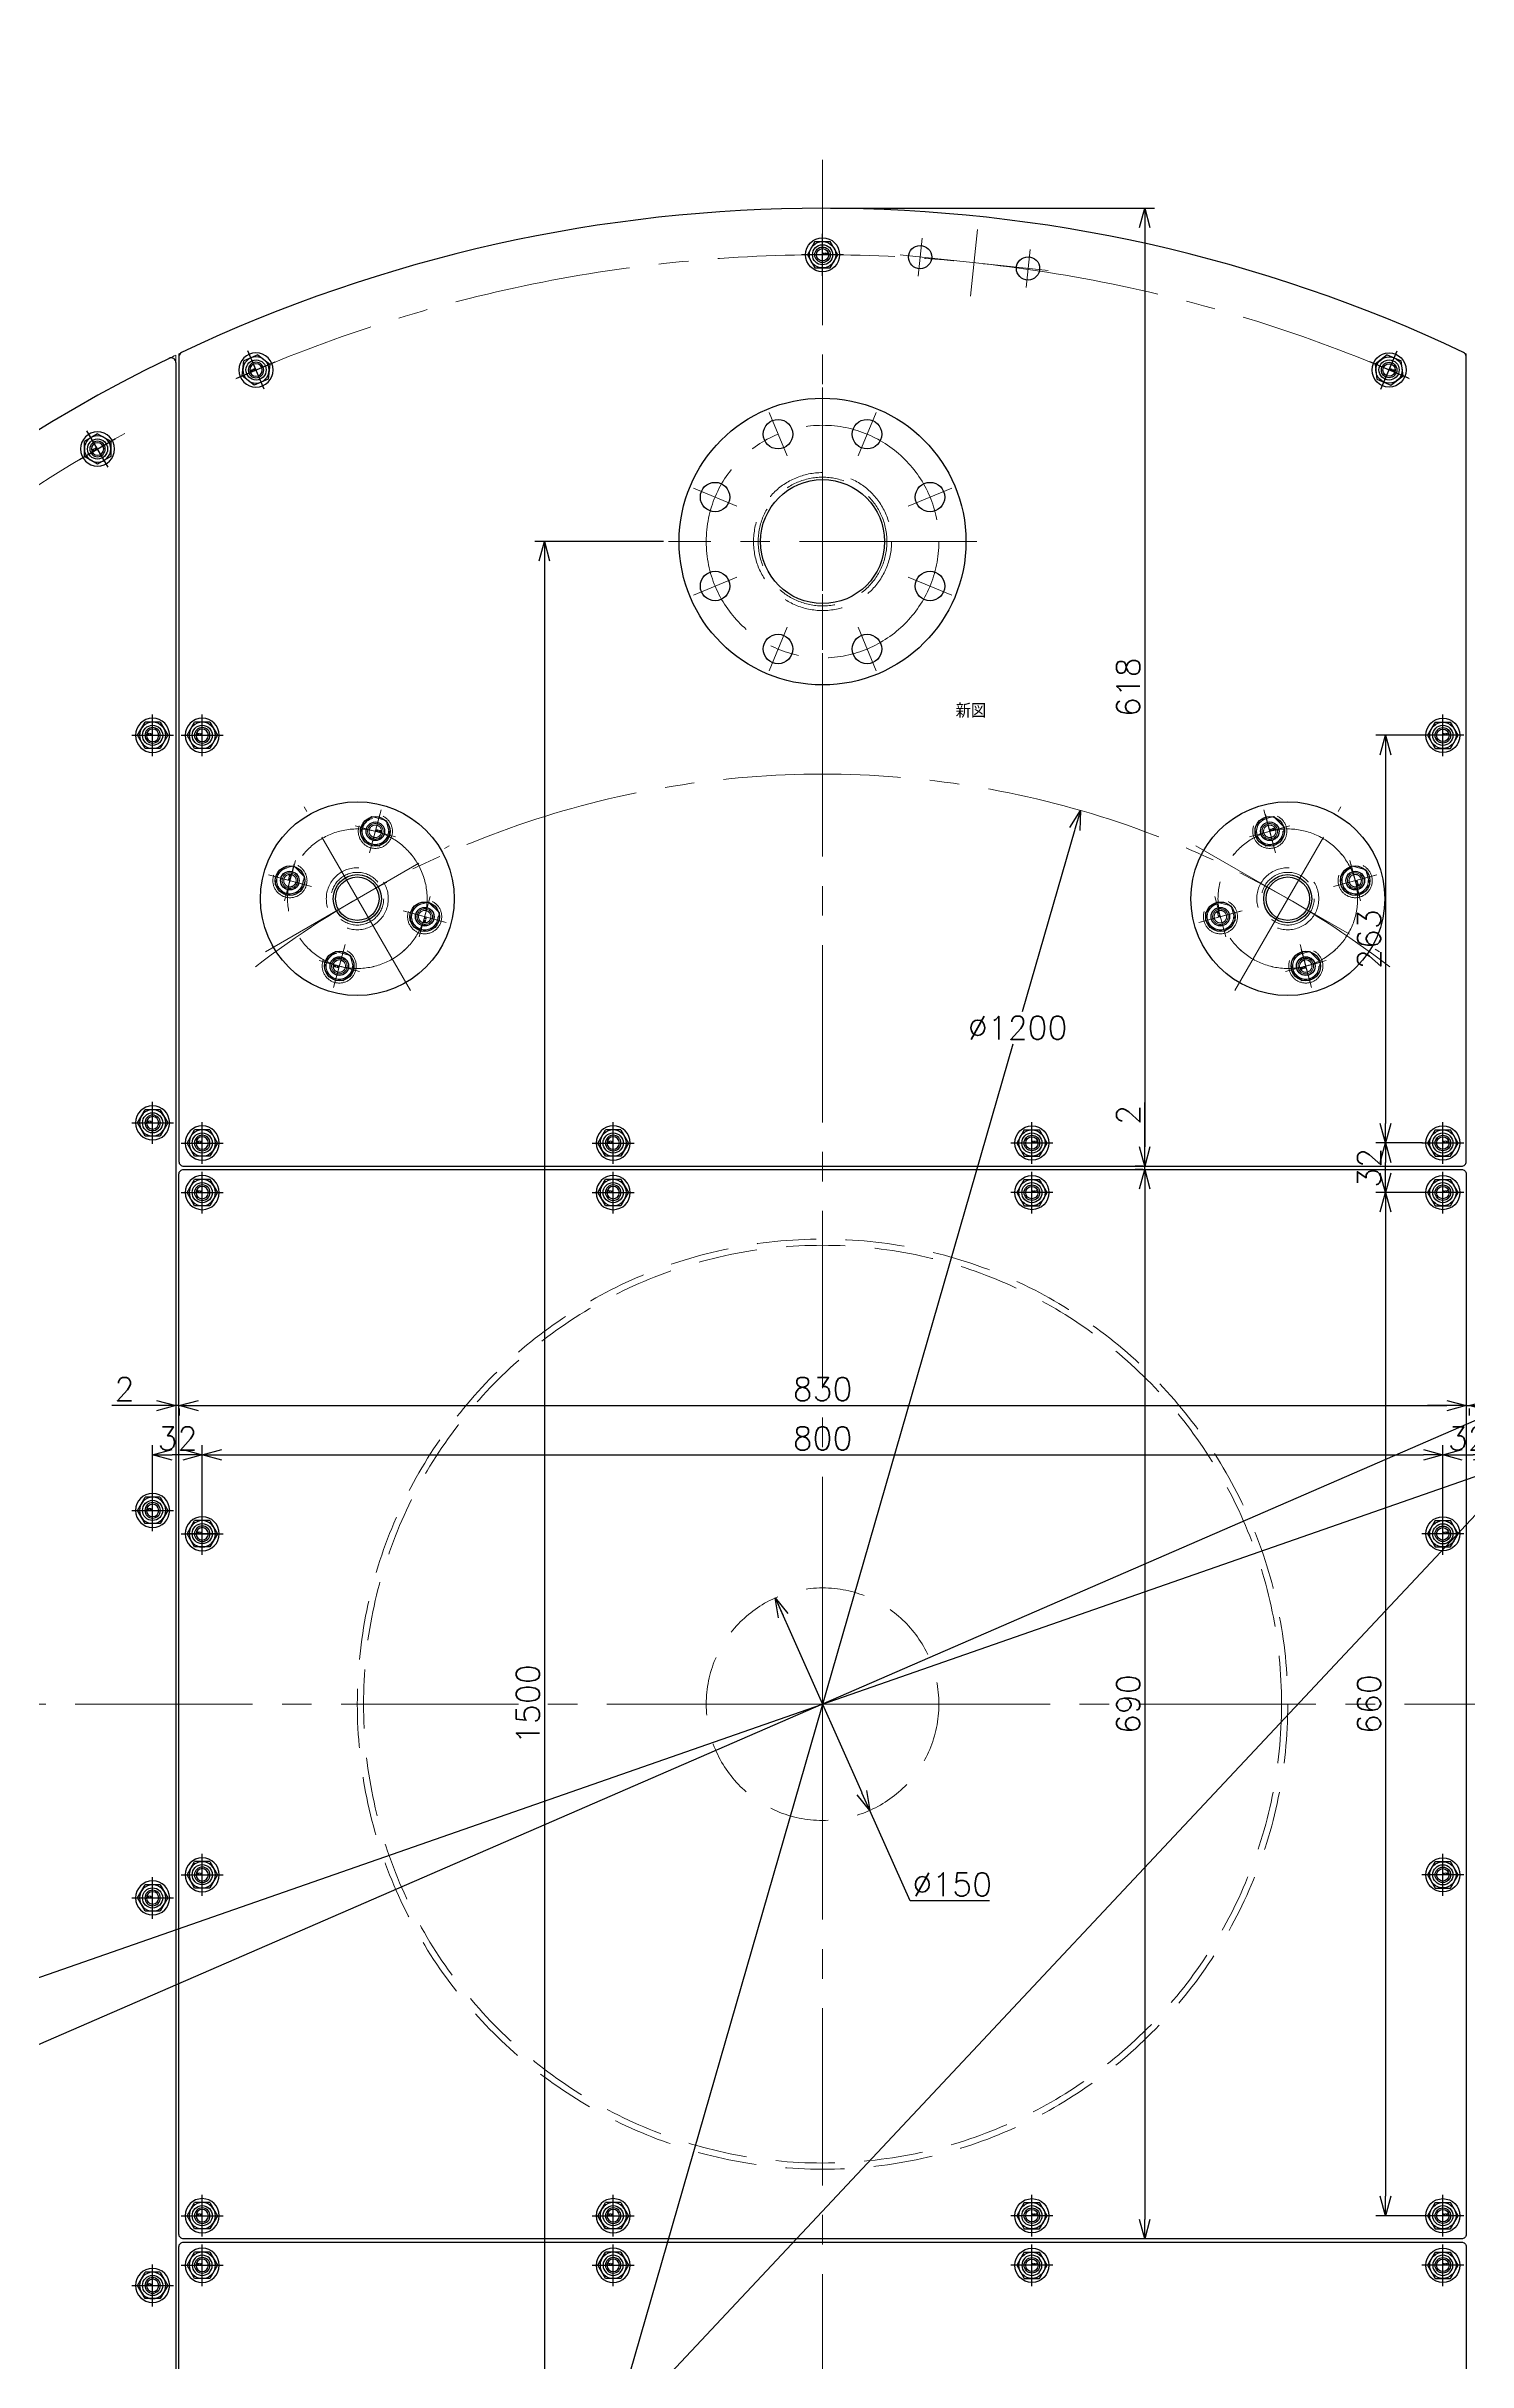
# Model space of a CAD drawing. Header units: millimetres. Extents: x -16130 to 36813, y -8099 to 27484.
# Drawn here: x -8958 to -8042, y 1560 to 3054 of the extents above; entities that cross this region are included whole.
import ezdxf

# ---------------------------------------------------------------- set-up
doc = ezdxf.new("R2010")
doc.units = ezdxf.units.MM
doc.header["$LTSCALE"] = 6
doc.header["$PDMODE"] = 99
doc.header["$PDSIZE"] = 1
doc.linetypes.add('CENTER2', pattern=[28.575, 19.05, -3.175, 3.175, -3.175])
doc.linetypes.add('HIDDEN', pattern=[9.525, 6.35, -3.175])
for name, color, linetype, lineweight in [('01_NORMAL', 7, 'Continuous', 25), ('04_HIDDEN', 2, 'HIDDEN', 13), ('05_CENTER', 4, 'CENTER2', 13), ('07_TEXT', 3, 'Continuous', 13), ('08_DIM', 3, 'Continuous', 13)]:
    doc.layers.add(name, color=color, linetype=linetype, lineweight=lineweight)
doc.layers.add('10_DRAFT', color=8, linetype='Continuous', lineweight=0, plot=False)
doc.styles.add('KANJI0', font='txt.shx', dxfattribs={"width": 0.9, "height": 30, "bigfont": 'bigfont'})
doc.styles.add('KSS_TXT', font='txt.shx', dxfattribs={"bigfont": 'extfont2.shx'})
doc.dimstyles.new('KSS_DIM', dxfattribs={"dimtxt": 3, "dimasz": 2.5, "dimexe": 1.25, "dimexo": 0.625, "dimtad": 1, "dimdsep": 46, "dimtxsty": 'KSS_TXT', "dimblk": 'OPEN30', "dimcen": 0, "dimazin": 2, "dimtfac": 0.75, "dimtmove": 0, "dimatfit": 3, "dimldrblk": 'OPEN30', "dimfxl": 1, "dimtolj": 1, "dimarcsym": 0})
doc.dimstyles.new('KSS_DIM$3', dxfattribs={"dimtxt": 3, "dimasz": 2.5, "dimexe": 1.25, "dimexo": 0.625, "dimtad": 1, "dimtih": 1, "dimtoh": 1, "dimdsep": 46, "dimtxsty": 'KSS_TXT', "dimblk": 'OPEN30', "dimcen": 0, "dimazin": 2, "dimtfac": 0.75, "dimtofl": 0, "dimtmove": 0, "dimatfit": 3, "dimldrblk": 'OPEN30', "dimfxl": 1, "dimtolj": 1, "dimarcsym": 0})

# ---------------------------------------------------------------- blocks, each defined once
blk = doc.blocks.new('A$C684696E1')
at = {"color": 0}
blk.add_lwpolyline([(-412, 345), (412, 345, -0.414214), (415, 342), (415, -342, -0.414214), (412, -345), (-412, -345, -0.414214), (-415, -342), (-415, 342, -0.414214)], format="xyb", close=True, dxfattribs=at)
for centre in [(-400, 330), (-135, 330), (135, 330), (400, 330), (-400, 110), (400, 109.9), (-400, -110), (400, -110.1), (-400, -330), (-135, -330), (135, -330), (400, -330)]:
    blk.add_circle(centre, 6.5, dxfattribs=at)
at = {"layer": '04_HIDDEN'}
for radius in [300, 296, 75]:
    blk.add_circle((0, 0), radius, dxfattribs=at)
at = {"layer": '05_CENTER'}
for p, q in [((-410, 330), (-390, 330)), ((-400, 320), (-400, 340)), ((-145, 330), (-125, 330)), ((-135, 320), (-135, 340)), ((125, 330), (145, 330)), ((135, 320), (135, 340)), ((390, 330), (410, 330)), ((400, 320), (400, 340)), ((-400, 100), (-400, 120)), ((400, 99.9), (400, 119.9)), ((-410, 110), (-390, 110)), ((390, 109.9), (410, 109.9)), ((-400, -120), (-400, -100)), ((400, -120.1), (400, -100.1)), ((-410, -110), (-390, -110)), ((390, -110.1), (410, -110.1)), ((-400, -340), (-400, -320)), ((-135, -340), (-135, -320)), ((135, -340), (135, -320)), ((400, -340), (400, -320)), ((-410, -330), (-390, -330)), ((-145, -330), (-125, -330)), ((125, -330), (145, -330)), ((390, -330), (410, -330))]:
    blk.add_line(p, q, dxfattribs=at)
at = {"layer": '10_DRAFT'}
for p, q in [((0, -80), (0, 80)), ((-80, 0), (80, 0))]:
    blk.add_line(p, q, dxfattribs=at)
blk = doc.blocks.new('M10Nua_1_1_1_1')
at = {"color": 0, "linetype": 'CENTER2'}
for p, q in [((11.1, 0), (-11.1, 0)), ((0, -11.1), (0, 11.1))]:
    blk.add_line(p, q, dxfattribs=at)
at = {"color": 0}
for p, q in [((-4.9, 8.5), (-9.8, 0)), ((-9.8, 0), (-4.9, -8.5)), ((-4.9, 8.5), (4.9, 8.5)), ((9.8, 0), (4.9, 8.5)), ((4.9, -8.5), (9.8, 0)), ((-4.9, -8.5), (4.9, -8.5))]:
    blk.add_line(p, q, dxfattribs=at)
for radius in [8.49, 5, 4]:
    blk.add_circle((0, 0), radius, dxfattribs=at)
at = {"layer": '10_DRAFT', "style": 'KANJI0', "width": 0.82}
blk.add_text('Ｍ１０', height=1.25, dxfattribs=at).set_placement((0.3, 0.1))
blk = doc.blocks.new('A$C684790CD')
at = {"color": 0}
for centre, radius in [((0, 0), 92.5), ((-28.7, 69.3), 9.5), ((28.7, 69.3), 9.5), ((-69.3, 28.7), 9.5), ((0, 0), 40), ((69.3, 28.7), 9.5), ((-69.3, -28.7), 9.5), ((69.3, -28.7), 9.5), ((-28.7, -69.3), 9.5), ((28.7, -69.3), 9.5)]:
    blk.add_circle(centre, radius, dxfattribs=at)
at = {"layer": '04_HIDDEN'}
for radius in [44.5, 41.5]:
    blk.add_circle((0, 0), radius, dxfattribs=at)
at = {"layer": '05_CENTER'}
for p, q in [((0, 99.4), (0, -99.4)), ((-34.5, 83.3), (-22.9, 55.3)), ((34.5, 83.3), (22.9, 55.3)), ((-83.3, 34.5), (-55.3, 22.9)), ((83.3, 34.5), (55.3, 22.9)), ((99.4, 0), (-99.4, 0)), ((-83.3, -34.5), (-55.3, -22.9)), ((83.3, -34.5), (55.3, -22.9)), ((-34.5, -83.3), (-22.9, -55.3)), ((34.5, -83.3), (22.9, -55.3))]:
    blk.add_line(p, q, dxfattribs=at)
blk.add_circle((0, 0), 75, dxfattribs=at)
blk = doc.blocks.new('A$C6846AAF1')
at = {"color": 0}
blk.add_lwpolyline([(-815, 507.3), (-815, -12, 0.414214), (-812, -15), (12, -15, 0.414214), (15, -12), (15, 507.3)], format="xyb", dxfattribs=at)
for centre, radius in [((-400, 573), 6.5), ((-337.1, 571.5), 7.5), ((-267.5, 564.2), 7.5), ((-765.3, 498.7), 6.5), ((-34.7, 498.7), 6.5), ((-800, 263), 6.5), ((0, 263), 6.5), ((-688.4, 201.1), 6), ((-111.6, 201.1), 6), ((-743.5, 169.3), 6), ((-56.5, 169.3), 6), ((-656.5, 146), 6), ((-143.5, 146), 6), ((-711.6, 114.1), 6), ((-88.4, 114.1), 6), ((-800, 0), 6.5), ((-535, 0), 6.5), ((-265, 0), 6.5), ((0, 0), 6.5)]:
    blk.add_circle(centre, radius, dxfattribs=at)
for centre, radius, start, end in [((-400, -362), 965, 64.6419, 115.3581), ((-812, 507.3), 3, 115.3581, 180), ((12, 507.3), 3, 0, 64.6419)]:
    blk.add_arc(centre, radius, start, end, dxfattribs=at)
at = {"layer": '04_HIDDEN'}
for centre in [(-700, 157.6), (-100, 157.6)]:
    blk.add_circle(centre, 20, dxfattribs=at)
at = {"layer": '05_CENTER'}
for p, q in [((-400, 563), (-400, 583)), ((-338.4, 559.3), (-335.8, 583.8)), ((-304.5, 546.4), (-300, 589.4)), ((-254.6, 562.9), (-349.9, 572.9)), ((-268.8, 551.9), (-266.2, 576.5)), ((-761.4, 489.5), (-769.2, 507.9)), ((-38.6, 489.5), (-30.8, 507.9)), ((-800, 253), (-800, 273)), ((0, 253), (0, 273)), ((-790, 263), (-810, 263)), ((-10, 263), (10, 263)), ((-665.8, 98.4), (-734.2, 216.9)), ((-685.9, 210.3), (-690.8, 191.9)), ((-134.2, 98.4), (-65.8, 216.9)), ((-114.1, 210.3), (-109.2, 191.9)), ((-752.6, 171.7), (-734.3, 166.8)), ((-47.4, 171.7), (-65.7, 166.8)), ((-647.4, 143.5), (-665.7, 148.4)), ((-152.6, 143.5), (-134.3, 148.4)), ((-714.1, 105), (-709.2, 123.3)), ((-85.9, 105), (-90.8, 123.3)), ((-790, 0), (-810, 0)), ((-800, -10), (-800, 10)), ((-545, 0), (-525, 0)), ((-535, -10), (-535, 10)), ((-275, 0), (-255, 0)), ((-265, -10), (-265, 10)), ((-10, 0), (10, 0)), ((0, -10), (0, 10))]:
    blk.add_line(p, q, dxfattribs=at)
for centre in [(-700, 157.6), (-100, 157.6)]:
    blk.add_circle(centre, 45, dxfattribs=at)
for radius, start, end in [(935, 66.127, 113.873), (600, 52.4452, 127.5548)]:
    blk.add_arc((-400, -362), radius, start, end, dxfattribs=at)
at = {"layer": '10_DRAFT'}
for p, q in [((-400, -382.3), (-400, -341.7)), ((-420.3, -362), (-379.7, -362))]:
    blk.add_line(p, q, dxfattribs=at)
for points in [[(-815, 507.3), (-815, 509.2)], [(15, 507.3), (15, 509.2)]]:
    blk.add_lwpolyline(points, dxfattribs=at)
for start, end in [(115.3581, 115.4708), (64.5292, 64.6419)]:
    blk.add_arc((-400, -362), 965, start, end, dxfattribs=at)
blk.add_blockref('A$C684790CD', (-400, 388))
at = {"layer": '04_HIDDEN'}
for p, rotation in [((-688.4, 201.1), 344.9999999999999), ((-111.6, 201.1), 15.00000000000001), ((-743.5, 169.3), 74.99999999999999), ((-56.5, 169.3), 285), ((-656.5, 146), 254.9999999999998), ((-143.5, 146), 104.9999999999999), ((-711.6, 114.1), 164.9999999999999), ((-88.4, 114.1), 194.9999999999998)]:
    blk.add_blockref('M10Nua_1_1_1_1', p, dxfattribs=dict(at, rotation=rotation))
blk = doc.blocks.new('A$C68477B92')
at = {"layer": '10_DRAFT'}
for p, q in [((-432, -136.8), (-432, -113.2)), ((-443.8, -125), (-420.2, -125))]:
    blk.add_line(p, q, dxfattribs=at)
blk = doc.blocks.new('A$C68477DA2')
at = {"color": 0}
blk.add_line((15, 740.5), (15, -990.5), dxfattribs=at)
for centre in [(-35.5, 684.7), (0, 500), (0, 250), (0, 0), (0, -250), (0, -500)]:
    blk.add_circle(centre, 6.5, dxfattribs=at)
for centre, radius, start, end in [((432, -125), 965, 115.8865, 244.1135), ((12, 740.5), 3, 0, 115.8865)]:
    blk.add_arc(centre, radius, start, end, dxfattribs=at)
at = {"layer": '05_CENTER'}
for p, q in [((-30.5, 676.1), (-40.5, 693.4)), ((0, 490), (0, 510)), ((10, 500), (-10, 500)), ((0, 240), (0, 260)), ((10, 250), (-10, 250)), ((10, 0), (-10, 0)), ((0, -10), (0, 10)), ((10, -250), (-10, -250)), ((0, -240), (0, -260)), ((0, -490), (0, -510)), ((10, -500), (-10, -500))]:
    blk.add_line(p, q, dxfattribs=at)
blk.add_arc((432, -125), 935, 118.7658, 241.2342, dxfattribs=at)
at = {"layer": '10_DRAFT'}
for p, q in [((15, 745.3), (15, 740.5)), ((432, -113.2), (432, -136.8)), ((420.2, -125), (443.8, -125))]:
    blk.add_line(p, q, dxfattribs=at)
blk.add_arc((432, -125), 965, 115.6025, 115.8865, dxfattribs=at)
blk = doc.blocks.new('_Open30')
at = {"color": 0, "linetype": 'ByBlock', "lineweight": -2}
for p, q in [((-1, 0.27), (0, 0)), ((0, 0), (-1, -0.27)), ((0, 0), (-1, 0))]:
    blk.add_line(p, q, dxfattribs=at)
blk = doc.blocks.new('*D3231')
at = {"layer": '08_DIM', "color": 0, "lineweight": -2, "transparency": 16777216}
for p, q in [((-8857.9, 2107.4), (-8857.9, 2151.3)), ((-8057.9, 2107.4), (-8057.9, 2151.3)), ((-8845.4, 2145.1), (-8070.4, 2145.1))]:
    blk.add_line(p, q, dxfattribs=at)
at = {"layer": 'Defpoints', "color": 0, "transparency": 16777216}
for p in [(-8057.9, 2145.1), (-8857.9, 2104.3), (-8057.9, 2104.3)]:
    blk.add_point(p, dxfattribs=at)
at = {"layer": '08_DIM', "color": 0, "lineweight": -2, "transparency": 16777216, "xscale": 12.5, "yscale": 12.5, "zscale": 12.5, "rotation": 180}
blk.add_blockref('_Open30', (-8857.9, 2145.1), dxfattribs=at)
at = {"layer": '08_DIM', "color": 0, "lineweight": -2, "transparency": 16777216, "xscale": 12.5, "yscale": 12.5, "zscale": 12.5}
blk.add_blockref('_Open30', (-8057.9, 2145.1), dxfattribs=at)
at = {"layer": '08_DIM', "color": 0, "transparency": 16777216, "insert": (-8457.9, 2155.7), "char_height": 15, "attachment_point": 5, "style": 'KSS_TXT'}
blk.add_mtext('\\A1;800', dxfattribs=at)
blk = doc.blocks.new('*D3232')
at = {"layer": '08_DIM', "color": 0, "lineweight": -2, "transparency": 16777216}
for p, q in [((-8057.9, 2107.3), (-8057.9, 2151.3)), ((-8025.9, 2122.4), (-8025.9, 2151.3)), ((-8045.4, 2145.1), (-8038.4, 2145.1))]:
    blk.add_line(p, q, dxfattribs=at)
at = {"layer": 'Defpoints', "color": 0, "transparency": 16777216}
for p in [(-8025.9, 2145.1), (-8025.9, 2119.3), (-8057.9, 2104.2)]:
    blk.add_point(p, dxfattribs=at)
at = {"layer": '08_DIM', "color": 0, "lineweight": -2, "transparency": 16777216, "xscale": 12.5, "yscale": 12.5, "zscale": 12.5, "rotation": 180}
blk.add_blockref('_Open30', (-8057.9, 2145.1), dxfattribs=at)
at = {"layer": '08_DIM', "color": 0, "lineweight": -2, "transparency": 16777216, "xscale": 12.5, "yscale": 12.5, "zscale": 12.5}
blk.add_blockref('_Open30', (-8025.9, 2145.1), dxfattribs=at)
at = {"layer": '08_DIM', "color": 0, "transparency": 16777216, "insert": (-8041.9, 2155.7), "char_height": 15, "attachment_point": 5, "style": 'KSS_TXT'}
blk.add_mtext('\\A1;32', dxfattribs=at)
blk = doc.blocks.new('*D3233')
at = {"layer": '08_DIM', "color": 0, "lineweight": -2, "transparency": 16777216}
for p, q in [((-8071.1, 2346.3), (-8101.1, 2346.3)), ((-8094.9, 2326.8), (-8094.9, 2333.8)), ((-8071.1, 2314.3), (-8101.1, 2314.3))]:
    blk.add_line(p, q, dxfattribs=at)
at = {"layer": 'Defpoints', "color": 0, "transparency": 16777216}
for p in [(-8094.9, 2346.3), (-8067.9, 2346.3), (-8067.9, 2314.3)]:
    blk.add_point(p, dxfattribs=at)
at = {"layer": '08_DIM', "color": 0, "lineweight": -2, "transparency": 16777216, "xscale": 12.5, "yscale": 12.5, "zscale": 12.5}
for p, rotation in [((-8094.9, 2346.3), 90), ((-8094.9, 2314.3), 270)]:
    blk.add_blockref('_Open30', p, dxfattribs=dict(at, rotation=rotation))
at = {"layer": '08_DIM', "color": 0, "transparency": 16777216, "insert": (-8105.5, 2330.3), "char_height": 15, "attachment_point": 5, "rotation": 90, "style": 'KSS_TXT'}
blk.add_mtext('\\A1;32', dxfattribs=at)
blk = doc.blocks.new('*D3234')
at = {"layer": '08_DIM', "color": 0, "lineweight": -2, "transparency": 16777216}
for p, q in [((-8071.1, 2314.3), (-8101.1, 2314.3)), ((-8094.9, 2301.8), (-8094.9, 1666.8)), ((-8071.1, 1654.3), (-8101.1, 1654.3))]:
    blk.add_line(p, q, dxfattribs=at)
at = {"layer": 'Defpoints', "color": 0, "transparency": 16777216}
for p in [(-8067.9, 2314.3), (-8094.9, 1654.3), (-8067.9, 1654.3)]:
    blk.add_point(p, dxfattribs=at)
at = {"layer": '08_DIM', "color": 0, "lineweight": -2, "transparency": 16777216, "xscale": 12.5, "yscale": 12.5, "zscale": 12.5}
for p, rotation in [((-8094.9, 2314.3), 90), ((-8094.9, 1654.3), 270)]:
    blk.add_blockref('_Open30', p, dxfattribs=dict(at, rotation=rotation))
at = {"layer": '08_DIM', "color": 0, "transparency": 16777216, "insert": (-8105.5, 1984.3), "char_height": 15, "attachment_point": 5, "rotation": 90, "style": 'KSS_TXT'}
blk.add_mtext('\\A1;660', dxfattribs=at)
blk = doc.blocks.new('*D3235')
at = {"layer": '08_DIM', "color": 0, "lineweight": -2, "transparency": 16777216}
for p, q in [((-8872.9, 2175), (-8872.9, 2170.6)), ((-8860.4, 2176.9), (-8055.4, 2176.9)), ((-8042.9, 2175.1), (-8042.9, 2170.6))]:
    blk.add_line(p, q, dxfattribs=at)
at = {"layer": 'Defpoints', "color": 0, "transparency": 16777216}
for p in [(-8872.9, 2178.1), (-8042.9, 2178.2), (-8042.9, 2176.9)]:
    blk.add_point(p, dxfattribs=at)
at = {"layer": '08_DIM', "color": 0, "lineweight": -2, "transparency": 16777216, "xscale": 12.5, "yscale": 12.5, "zscale": 12.5, "rotation": 180}
blk.add_blockref('_Open30', (-8872.9, 2176.9), dxfattribs=at)
at = {"layer": '08_DIM', "color": 0, "lineweight": -2, "transparency": 16777216, "xscale": 12.5, "yscale": 12.5, "zscale": 12.5}
blk.add_blockref('_Open30', (-8042.9, 2176.9), dxfattribs=at)
at = {"layer": '08_DIM', "color": 0, "transparency": 16777216, "insert": (-8457.9, 2187.5), "char_height": 15, "attachment_point": 5, "style": 'KSS_TXT'}
blk.add_mtext('\\A1;830', dxfattribs=at)
blk = doc.blocks.new('*D3236')
at = {"layer": '08_DIM', "color": 0, "lineweight": -2, "transparency": 16777216}
for p, q in [((-8055.4, 2176.9), (-8067.9, 2176.9)), ((-8042.9, 2176.9), (-8040.9, 2176.9)), ((-8042.9, 2175), (-8042.9, 2170.6)), ((-8040.9, 2175), (-8040.9, 2170.6)), ((-8028.4, 2176.9), (-7999.7, 2176.9))]:
    blk.add_line(p, q, dxfattribs=at)
at = {"layer": 'Defpoints', "color": 0, "transparency": 16777216}
for p in [(-8042.9, 2178.1), (-8040.9, 2178.1), (-8040.9, 2176.9)]:
    blk.add_point(p, dxfattribs=at)
at = {"layer": '08_DIM', "color": 0, "lineweight": -2, "transparency": 16777216, "xscale": 12.5, "yscale": 12.5, "zscale": 12.5}
blk.add_blockref('_Open30', (-8042.9, 2176.9), dxfattribs=at)
at = {"layer": '08_DIM', "color": 0, "lineweight": -2, "transparency": 16777216, "xscale": 12.5, "yscale": 12.5, "zscale": 12.5, "rotation": 180}
blk.add_blockref('_Open30', (-8040.9, 2176.9), dxfattribs=at)
at = {"layer": '08_DIM', "color": 0, "transparency": 16777216, "insert": (-8007.8, 2187.5), "char_height": 15, "attachment_point": 5, "style": 'KSS_TXT'}
blk.add_mtext('\\A1;2', dxfattribs=at)
blk = doc.blocks.new('*D3237')
at = {"layer": '08_DIM', "color": 0, "lineweight": -2, "transparency": 16777216}
for p, q in [((-8250.2, 2343.8), (-8250.2, 2372.5)), ((-8251.3, 2331.3), (-8256.4, 2331.3)), ((-8250.2, 2329.3), (-8250.2, 2331.3)), ((-8251.3, 2329.3), (-8256.4, 2329.3)), ((-8250.2, 2316.8), (-8250.2, 2304.3))]:
    blk.add_line(p, q, dxfattribs=at)
at = {"layer": 'Defpoints', "color": 0, "transparency": 16777216}
for p in [(-8250.2, 2331.3), (-8248.1, 2331.3), (-8248.1, 2329.3)]:
    blk.add_point(p, dxfattribs=at)
at = {"layer": '08_DIM', "color": 0, "lineweight": -2, "transparency": 16777216, "xscale": 12.5, "yscale": 12.5, "zscale": 12.5}
for p, rotation in [((-8250.2, 2331.3), 270), ((-8250.2, 2329.3), 90)]:
    blk.add_blockref('_Open30', p, dxfattribs=dict(at, rotation=rotation))
at = {"layer": '08_DIM', "color": 0, "transparency": 16777216, "insert": (-8260.8, 2364.4), "char_height": 15, "attachment_point": 5, "rotation": 90, "style": 'KSS_TXT'}
blk.add_mtext('\\A1;2', dxfattribs=at)
blk = doc.blocks.new('*D3238')
at = {"layer": '08_DIM', "color": 0, "lineweight": -2, "transparency": 16777216}
for p, q in [((-8251.3, 2329.3), (-8256.4, 2329.3)), ((-8250.2, 2316.8), (-8250.2, 1651.8)), ((-8251.3, 1639.3), (-8256.4, 1639.3))]:
    blk.add_line(p, q, dxfattribs=at)
at = {"layer": 'Defpoints', "color": 0, "transparency": 16777216}
for p in [(-8248.1, 2329.3), (-8250.2, 1639.3), (-8248.1, 1639.3)]:
    blk.add_point(p, dxfattribs=at)
at = {"layer": '08_DIM', "color": 0, "lineweight": -2, "transparency": 16777216, "xscale": 12.5, "yscale": 12.5, "zscale": 12.5}
for p, rotation in [((-8250.2, 2329.3), 90), ((-8250.2, 1639.3), 270)]:
    blk.add_blockref('_Open30', p, dxfattribs=dict(at, rotation=rotation))
at = {"layer": '08_DIM', "color": 0, "transparency": 16777216, "insert": (-8260.8, 1984.3), "char_height": 15, "attachment_point": 5, "rotation": 90, "style": 'KSS_TXT'}
blk.add_mtext('\\A1;690', dxfattribs=at)
blk = doc.blocks.new('*D3239')
at = {"layer": '08_DIM', "color": 0, "lineweight": -2, "transparency": 16777216}
for p, q in [((-8560.5, 2734.3), (-8643.5, 2734.3)), ((-8637.3, 2721.8), (-8637.3, 1246.8)), ((-8560.5, 1234.3), (-8643.5, 1234.3))]:
    blk.add_line(p, q, dxfattribs=at)
at = {"layer": 'Defpoints', "color": 0, "transparency": 16777216}
for p in [(-8557.3, 2734.3), (-8637.3, 1234.3), (-8557.3, 1234.3)]:
    blk.add_point(p, dxfattribs=at)
at = {"layer": '08_DIM', "color": 0, "lineweight": -2, "transparency": 16777216, "xscale": 12.5, "yscale": 12.5, "zscale": 12.5}
for p, rotation in [((-8637.3, 2734.3), 90), ((-8637.3, 1234.3), 270)]:
    blk.add_blockref('_Open30', p, dxfattribs=dict(at, rotation=rotation))
at = {"layer": '08_DIM', "color": 0, "transparency": 16777216, "insert": (-8647.9, 1984.3), "char_height": 15, "attachment_point": 5, "rotation": 90, "style": 'KSS_TXT'}
blk.add_mtext('\\A1;1500', dxfattribs=at)
blk = doc.blocks.new('*D3240')
at = {"layer": '08_DIM', "color": 0, "lineweight": -2, "transparency": 16777216}
for p, q in [((-7572.9, 2369), (-9331.5, 1604.6)), ((-9429.2, 1562.1), (-9342.9, 1599.6)), ((-9495.4, 1562.1), (-9429.2, 1562.1))]:
    blk.add_line(p, q, dxfattribs=at)
at = {"layer": 'Defpoints', "color": 0, "transparency": 16777216}
for p in [(-7572.9, 2369), (-9342.9, 1599.6)]:
    blk.add_point(p, dxfattribs=at)
at = {"layer": '08_DIM', "color": 0, "lineweight": -2, "transparency": 16777216, "xscale": 12.5, "yscale": 12.5, "zscale": 12.5}
for p, rotation in [((-7572.9, 2369), 23.49350017981093), ((-9342.9, 1599.6), 203.4935001798109)]:
    blk.add_blockref('_Open30', p, dxfattribs=dict(at, rotation=rotation))
at = {"layer": '08_DIM', "color": 0, "transparency": 16777216, "insert": (-9463.9, 1572.7), "char_height": 15, "attachment_point": 5, "style": 'KSS_TXT'}
blk.add_mtext('\\A1;%%C1930', dxfattribs=at)
blk = doc.blocks.new('*D3242')
at = {"layer": '08_DIM', "color": 0, "lineweight": -2, "transparency": 16777216}
for p, q in [((-8452.8, 2949.3), (-8243.9, 2949.3)), ((-8250.2, 2936.8), (-8250.2, 2343.8)), ((-8251.3, 2331.3), (-8256.4, 2331.3))]:
    blk.add_line(p, q, dxfattribs=at)
at = {"layer": 'Defpoints', "color": 0, "transparency": 16777216}
for p in [(-8455.9, 2949.3), (-8250.2, 2331.3), (-8248.1, 2331.3)]:
    blk.add_point(p, dxfattribs=at)
at = {"layer": '08_DIM', "color": 0, "lineweight": -2, "transparency": 16777216, "xscale": 12.5, "yscale": 12.5, "zscale": 12.5}
for p, rotation in [((-8250.2, 2949.3), 90), ((-8250.2, 2331.3), 270)]:
    blk.add_blockref('_Open30', p, dxfattribs=dict(at, rotation=rotation))
at = {"layer": '08_DIM', "color": 0, "transparency": 16777216, "insert": (-8260.8, 2640.3), "char_height": 15, "attachment_point": 5, "rotation": 90, "style": 'KSS_TXT'}
blk.add_mtext('\\A1;618', dxfattribs=at)
blk = doc.blocks.new('*D3257')
at = {"layer": '08_DIM', "color": 0, "lineweight": -2, "transparency": 16777216}
for p, q in [((-8329, 2431.2), (-8295.1, 2548.8)), ((-8335.2, 2410), (-8620.7, 1419.8))]:
    blk.add_line(p, q, dxfattribs=at)
at = {"layer": 'Defpoints', "color": 0, "transparency": 16777216}
for p in [(-8291.7, 2560.8), (-8624.2, 1407.8)]:
    blk.add_point(p, dxfattribs=at)
at = {"layer": '08_DIM', "color": 0, "lineweight": -2, "transparency": 16777216, "xscale": 12.5, "yscale": 12.5, "zscale": 12.5}
for p, rotation in [((-8291.7, 2560.8), 73.9120601209311), ((-8624.2, 1407.8), 253.9120601209311)]:
    blk.add_blockref('_Open30', p, dxfattribs=dict(at, rotation=rotation))
at = {"layer": '08_DIM', "color": 0, "transparency": 16777216, "insert": (-8332.1, 2420.6), "char_height": 15, "attachment_point": 5, "style": 'KSS_TXT'}
blk.add_mtext('\\A1;%%C1200', dxfattribs=at)
blk = doc.blocks.new('*D3261')
at = {"layer": '08_DIM', "color": 0, "lineweight": -2, "transparency": 16777216}
for p, q in [((-8488.4, 2052.8), (-8432.5, 1927.2)), ((-8401.5, 1857.4), (-8427.5, 1915.7)), ((-8350.2, 1857.4), (-8401.5, 1857.4))]:
    blk.add_line(p, q, dxfattribs=at)
at = {"layer": 'Defpoints', "color": 0, "transparency": 16777216}
for p in [(-8488.4, 2052.8), (-8427.5, 1915.7)]:
    blk.add_point(p, dxfattribs=at)
at = {"layer": '08_DIM', "color": 0, "lineweight": -2, "transparency": 16777216, "xscale": 12.5, "yscale": 12.5, "zscale": 12.5}
for p, rotation in [((-8488.4, 2052.8), 113.966904257859), ((-8427.5, 1915.7), 293.966904257859)]:
    blk.add_blockref('_Open30', p, dxfattribs=dict(at, rotation=rotation))
at = {"layer": '08_DIM', "color": 0, "transparency": 16777216, "insert": (-8374.3, 1868), "char_height": 15, "attachment_point": 5, "style": 'KSS_TXT'}
blk.add_mtext('\\A1;%%C150', dxfattribs=at)
blk = doc.blocks.new('*D3263')
at = {"layer": '08_DIM', "color": 0, "lineweight": -2, "transparency": 16777216}
for p, q in [((-8071.1, 2609.3), (-8101.1, 2609.3)), ((-8094.9, 2596.8), (-8094.9, 2358.8)), ((-8071.1, 2346.3), (-8101.1, 2346.3))]:
    blk.add_line(p, q, dxfattribs=at)
at = {"layer": 'Defpoints', "color": 0, "transparency": 16777216}
for p in [(-8067.9, 2609.3), (-8094.9, 2346.3), (-8067.9, 2346.3)]:
    blk.add_point(p, dxfattribs=at)
at = {"layer": '08_DIM', "color": 0, "lineweight": -2, "transparency": 16777216, "xscale": 12.5, "yscale": 12.5, "zscale": 12.5}
for p, rotation in [((-8094.9, 2609.3), 90), ((-8094.9, 2346.3), 270)]:
    blk.add_blockref('_Open30', p, dxfattribs=dict(at, rotation=rotation))
at = {"layer": '08_DIM', "color": 0, "transparency": 16777216, "insert": (-8105.5, 2477.8), "char_height": 15, "attachment_point": 5, "rotation": 90, "style": 'KSS_TXT'}
blk.add_mtext('\\A1;263', dxfattribs=at)
blk = doc.blocks.new('10b_2_1_1')
at = {"color": 0, "linetype": 'CENTER2'}
for p, q in [((13.5, 0), (-13.5, 0)), ((0, -13.5), (0, 13.5))]:
    blk.add_line(p, q, dxfattribs=at)
at = {"color": 0}
for p, q in [((-4.9, 8.5), (-9.8, 0)), ((-9.8, 0), (-4.9, -8.5)), ((-4.9, 8.5), (4.9, 8.5)), ((9.8, 0), (4.9, 8.5)), ((4.9, -8.5), (9.8, 0)), ((-4.9, -8.5), (4.9, -8.5))]:
    blk.add_line(p, q, dxfattribs=at)
for radius in [11, 8.49, 5, 4]:
    blk.add_circle((0, 0), radius, dxfattribs=at)
at = {"layer": '10_DRAFT', "style": 'KSS_TXT'}
blk.add_text('M10', height=1.25, dxfattribs=at).set_placement((0.3, 0.1))
blk = doc.blocks.new('*D3267')
at = {"layer": '08_DIM', "color": 0, "lineweight": -2, "transparency": 16777216}
for p, q in [((-8889.9, 2122.4), (-8889.9, 2151.3)), ((-8857.9, 2107.3), (-8857.9, 2151.3)), ((-8870.4, 2145.1), (-8877.4, 2145.1))]:
    blk.add_line(p, q, dxfattribs=at)
at = {"layer": 'Defpoints', "color": 0, "transparency": 16777216}
for p in [(-8889.9, 2145.1), (-8889.9, 2119.3), (-8857.9, 2104.2)]:
    blk.add_point(p, dxfattribs=at)
at = {"layer": '08_DIM', "color": 0, "lineweight": -2, "transparency": 16777216, "xscale": 12.5, "yscale": 12.5, "zscale": 12.5, "rotation": 180}
blk.add_blockref('_Open30', (-8889.9, 2145.1), dxfattribs=at)
at = {"layer": '08_DIM', "color": 0, "lineweight": -2, "transparency": 16777216, "xscale": 12.5, "yscale": 12.5, "zscale": 12.5}
blk.add_blockref('_Open30', (-8857.9, 2145.1), dxfattribs=at)
at = {"layer": '08_DIM', "color": 0, "transparency": 16777216, "insert": (-8873.9, 2155.7), "char_height": 15, "attachment_point": 5, "style": 'KSS_TXT'}
blk.add_mtext('\\A1;32', dxfattribs=at)
blk = doc.blocks.new('*D3268')
at = {"layer": '08_DIM', "color": 0, "lineweight": -2, "transparency": 16777216}
for p, q in [((-8887.4, 2176.9), (-8916.2, 2176.9)), ((-8872.9, 2176.9), (-8874.9, 2176.9)), ((-8874.9, 2175), (-8874.9, 2170.6)), ((-8872.9, 2175), (-8872.9, 2170.6)), ((-8860.4, 2176.9), (-8847.9, 2176.9))]:
    blk.add_line(p, q, dxfattribs=at)
at = {"layer": 'Defpoints', "color": 0, "transparency": 16777216}
for p in [(-8874.9, 2178.1), (-8874.9, 2176.9), (-8872.9, 2178.1)]:
    blk.add_point(p, dxfattribs=at)
at = {"layer": '08_DIM', "color": 0, "lineweight": -2, "transparency": 16777216, "xscale": 12.5, "yscale": 12.5, "zscale": 12.5}
blk.add_blockref('_Open30', (-8874.9, 2176.9), dxfattribs=at)
at = {"layer": '08_DIM', "color": 0, "lineweight": -2, "transparency": 16777216, "xscale": 12.5, "yscale": 12.5, "zscale": 12.5, "rotation": 180}
blk.add_blockref('_Open30', (-8872.9, 2176.9), dxfattribs=at)
at = {"layer": '08_DIM', "color": 0, "transparency": 16777216, "insert": (-8908.1, 2187.5), "char_height": 15, "attachment_point": 5, "style": 'KSS_TXT'}
blk.add_mtext('\\A1;2', dxfattribs=at)
blk = doc.blocks.new('A$C653E464D_1_1')
at = {"color": 0}
for centre, radius in [((0, 0), 62.5), ((-31.8, 31.8), 9.5), ((31.8, 31.8), 9.5), ((0, 0), 15.5), ((0, 0), 14), ((-31.8, -31.8), 9.5), ((31.8, -31.8), 9.5)]:
    blk.add_circle(centre, radius, dxfattribs=at)
at = {"layer": '04_HIDDEN'}
blk.add_circle((0, 0), 17, dxfattribs=at)
at = {"layer": '05_CENTER'}
for p, q in [((0, -68.4), (0, 68.4)), ((-42, 42), (-21.6, 21.6)), ((42, 42), (21.6, 21.6)), ((68.4, 0), (-68.4, 0)), ((-42, -42), (-21.6, -21.6)), ((42, -42), (21.6, -21.6))]:
    blk.add_line(p, q, dxfattribs=at)
blk.add_circle((0, 0), 45, dxfattribs=at)
blk = doc.blocks.new('A$C6847C3C3')
at = {"layer": '04_HIDDEN'}
for centre in [(-31.8, 31.8), (31.8, 31.8), (-31.8, -31.8), (31.8, -31.8)]:
    blk.add_circle(centre, 6, dxfattribs=at)
blk.add_blockref('A$C653E464D_1_1', (0, 0))
for p, rotation in [((-31.8, 31.8), 44.99999999999999), ((31.8, 31.8), 315), ((-31.8, -31.8), 135), ((31.8, -31.8), 225)]:
    blk.add_blockref('10b_2_1_1', p, dxfattribs=dict(at, rotation=rotation))
blk = doc.blocks.new('*D3405')
at = {"layer": '08_DIM', "color": 0, "lineweight": -2, "transparency": 16777216}
for p, q in [((-7575.1, 2292.4), (-9328.9, 1680.3)), ((-9455.7, 1636.1), (-9340.7, 1676.2)), ((-9522, 1636.1), (-9455.7, 1636.1))]:
    blk.add_line(p, q, dxfattribs=at)
at = {"layer": 'Defpoints', "color": 0, "transparency": 16777216}
for p in [(-7575.1, 2292.4), (-9340.7, 1676.2)]:
    blk.add_point(p, dxfattribs=at)
at = {"layer": '08_DIM', "color": 0, "lineweight": -2, "transparency": 16777216, "xscale": 12.5, "yscale": 12.5, "zscale": 12.5}
for p, rotation in [((-7575.1, 2292.4), 19.23767080869202), ((-9340.7, 1676.2), 199.237670808692)]:
    blk.add_blockref('_Open30', p, dxfattribs=dict(at, rotation=rotation))
at = {"layer": '08_DIM', "color": 0, "transparency": 16777216, "insert": (-9490.4, 1646.7), "char_height": 15, "attachment_point": 5, "style": 'KSS_TXT'}
blk.add_mtext('\\A1;%%C1870', dxfattribs=at)

msp = doc.modelspace()

# ---------------------------------------------------------------- linework, layer by layer
at = {"layer": '05_CENTER'}
for p, q in [((-8457.92899, 988.01984), (-8457.92899, 2980.54066)), ((-9454.1894, 1984.28025), (-7461.66858, 1984.28025))]:
    msp.add_line(p, q, dxfattribs=at)
at = {"layer": '07_TEXT', "color": 2}
msp.add_line((-7148.86716, 3053.77026), (-9160.11509, 908.43913), dxfattribs=at)

# ---------------------------------------------------------------- block references
for name, p in [('A$C6846AAF1', (-8057.92899, 2346.28025)), ('10b_2_1_1', (-8457.92899, 2919.28025)), ('10b_2_1_1', (-8057.92899, 2609.28025)), ('10b_2_1_1', (-8322.92899, 2346.28025)), ('10b_2_1_1', (-8057.92899, 2346.28025)), ('10b_2_1_1', (-8322.92899, 2314.28025)), ('10b_2_1_1', (-8057.92899, 2314.28025)), ('10b_2_1_1', (-8057.92899, 2094.1808)), ('10b_2_1_1', (-8057.92899, 1874.1808)), ('10b_2_1_1', (-8322.92899, 1654.28025)), ('10b_2_1_1', (-8057.92899, 1654.28025)), ('10b_2_1_1', (-8322.92899, 1622.28025)), ('10b_2_1_1', (-8057.92899, 1622.28025))]:
    msp.add_blockref(name, p)
at = {"xscale": -1}
for name, p, rotation in [('10b_2_1_1', (-8823.26259, 2844.95228), 22.99999999999547), ('10b_2_1_1', (-8925.42899, 2794.014), 30.33703594087255), ('A$C6846AAF1', (-8057.92899, 1622.28025), 180)]:
    msp.add_blockref(name, p, dxfattribs=dict(at, rotation=rotation))
at = {"rotation": 337.0000000000045}
msp.add_blockref('10b_2_1_1', (-8092.59538, 2844.95228), dxfattribs=at)
at = {"xscale": -1}
for p in [(-8889.92899, 2609.28025), (-8857.92899, 2609.28025), (-8889.92899, 2359.28025), (-8857.92899, 2346.28025), (-8592.92899, 2346.28025), (-8857.92899, 2314.28025), (-8592.92899, 2314.28025), (-8889.92899, 2109.28025), (-8857.92899, 2094.1808), (-8857.92899, 1874.1808), (-8889.92899, 1859.28025), (-8857.92899, 1654.28025), (-8592.92899, 1654.28025), (-8857.92899, 1622.28025), (-8592.92899, 1622.28025), (-8889.92899, 1609.28025)]:
    msp.add_blockref('10b_2_1_1', p, dxfattribs=at)
at = {"layer": '01_NORMAL'}
for name, p in [('A$C68477DA2', (-8889.92899, 2109.28025)), ('A$C68477B92', (-8025.92899, 2109.28025)), ('A$C684696E1', (-8457.92899, 1984.28025))]:
    msp.add_blockref(name, p, dxfattribs=at)
for p, rotation in [((-8757.92899, 2503.89549), 299.9999999999999), ((-8157.92899, 2503.89549), 239.9999999999999)]:
    msp.add_blockref('A$C6847C3C3', p, dxfattribs=dict(at, rotation=rotation))

# ---------------------------------------------------------------- texts
at = {"layer": '07_TEXT', "color": 1, "style": 'KSS_TXT'}
msp.add_text('新図', height=9, dxfattribs=at).set_placement((-8372.13381, 2620.6352))

# ---------------------------------------------------------------- dimensions: what is measured, and where the dimension line sits
at = {"layer": '08_DIM', "color": 1}
for base, p1, p2, angle, picture, middle in [((-8250.1765, 2331.28025), (-8455.88731, 2949.28025), (-8248.13483, 2331.28025), 270, '*D3242', (-8260.8015, 2640.28025)), ((-8637.29135, 1234.28025), (-8557.34218, 2734.28025), (-8557.34218, 1234.28025), 90, '*D3239', (-8647.92677, 1984.28025)), ((-8094.89966, 2346.28025), (-8067.92899, 2609.28025), (-8067.92899, 2346.28025), 270, '*D3263', (-8105.52466, 2477.78025)), ((-8250.1765, 2331.28025), (-8248.13483, 2329.28025), (-8248.13483, 2331.28025), 90, '*D3237', (-8260.8015, 2364.40525)), ((-8094.89966, 2346.28025), (-8067.92899, 2314.28025), (-8067.92899, 2346.28025), 90, '*D3233', (-8105.52466, 2330.28025)), ((-8250.1765, 1639.28025), (-8248.13483, 2329.28025), (-8248.13483, 1639.28025), 90, '*D3238', (-8260.8015, 1984.28025)), ((-8094.89966, 1654.28025), (-8067.92899, 2314.28025), (-8067.92899, 1654.28025), 90, '*D3234', (-8105.52466, 1984.28025)), ((-8874.92899, 2176.88978), (-8872.92899, 2178.13978), (-8874.92899, 2178.13978), 180, '*D3268', (-8908.05399, 2187.51478)), ((-8889.92899, 2145.05127), (-8857.92899, 2104.1808), (-8889.92899, 2119.28025), 180, '*D3267', (-8873.92899, 2155.67627))]:
    dim = msp.add_linear_dim(base=base, p1=p1, p2=p2, angle=angle, dimstyle='KSS_DIM', override={"dimscale": 5}, dxfattribs=at)
    dim.commit()
    dim.dimension.update_dxf_attribs({"geometry": picture, "text_midpoint": middle})
for p1, p2, picture, middle in [((-8624.19644, 1407.77774), (-8291.66154, 2560.78275), '*D3257', (-8332.0912, 2420.60018)), ((-7572.92237, 2368.9727), (-9342.93561, 1599.58779), '*D3240', (-9463.85082, 1562.10805)), ((-7575.13944, 2292.35104), (-9340.71854, 1676.20945), '*D3405', (-9490.4245, 1636.07097)), ((-8488.39466, 2052.81377), (-8427.46332, 1915.74673), '*D3261', (-8374.27408, 1857.37211))]:
    dim = msp.add_diameter_dim_2p(p1=p1, p2=p2, dimstyle='KSS_DIM$3', override={"dimscale": 5, "dimpost": '%%C<>', "dimtix": 1, "dimatfit": 2}, dxfattribs=at)
    dim.commit()
    dim.dimension.update_dxf_attribs({"geometry": picture, "text_midpoint": middle, "dimtype": 163})
for base, p1, p2, picture, middle in [((-8042.92899, 2176.88978), (-8872.92899, 2178.13978), (-8042.92899, 2178.23923), '*D3235', (-8457.92899, 2187.51478)), ((-8040.92899, 2176.88978), (-8042.92899, 2178.13978), (-8040.92899, 2178.13978), '*D3236', (-8007.80399, 2187.51478)), ((-8057.92899, 2145.05127), (-8857.92899, 2104.28025), (-8057.92899, 2104.28025), '*D3231', (-8457.92899, 2155.67627)), ((-8025.92899, 2145.05127), (-8057.92899, 2104.1808), (-8025.92899, 2119.28025), '*D3232', (-8041.92899, 2155.67627))]:
    dim = msp.add_linear_dim(base=base, p1=p1, p2=p2, dimstyle='KSS_DIM', override={"dimscale": 5}, dxfattribs=at)
    dim.commit()
    dim.dimension.update_dxf_attribs({"geometry": picture, "text_midpoint": middle})

doc.saveas('drawing.dxf')
